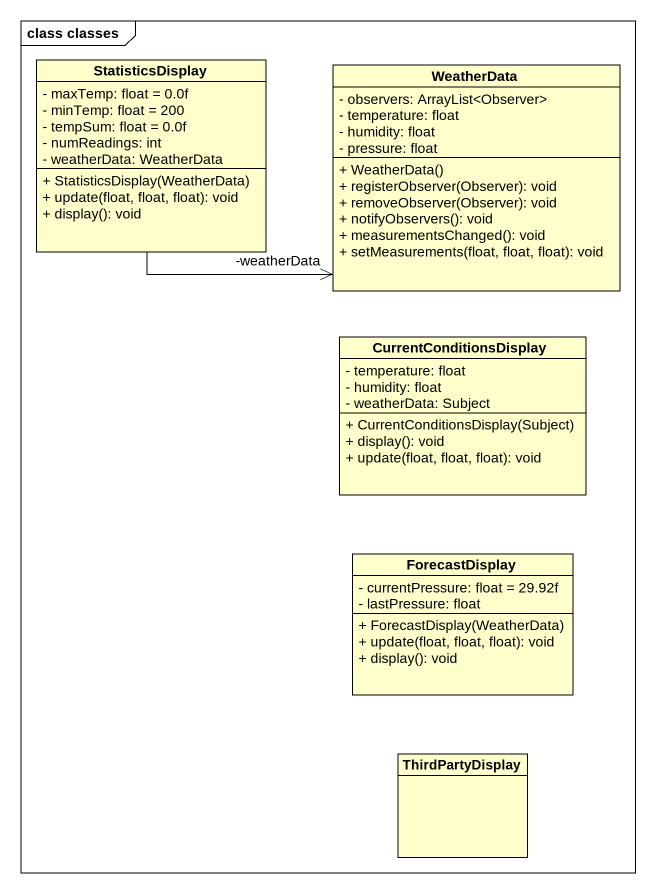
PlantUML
@startuml
mainframe class classes
hide circle
hide empty members
skinparam classAttributeIconSize 0
class StatisticsDisplay {
  - maxTemp: float = 0.0f
  - minTemp: float = 200
  - tempSum: float = 0.0f
  - numReadings: int
  - weatherData: WeatherData
  + StatisticsDisplay(WeatherData)
  + update(float, float, float): void
  + display(): void
}
class WeatherData {
  - observers: ArrayList<Observer>
  - temperature: float
  - humidity: float
  - pressure: float
  + WeatherData()
  + registerObserver(Observer): void
  + removeObserver(Observer): void
  + notifyObservers(): void
  + measurementsChanged(): void
  + setMeasurements(float, float, float): void
}
class CurrentConditionsDisplay {
  - temperature: float
  - humidity: float
  - weatherData: Subject
  + CurrentConditionsDisplay(Subject)
  + display(): void
  + update(float, float, float): void
}
class ForecastDisplay {
  - currentPressure: float = 29.92f
  - lastPressure: float
  + ForecastDisplay(WeatherData)
  + update(float, float, float): void
  + display(): void
}
class ThirdPartyDisplay
StatisticsDisplay -right-> "-weatherData" WeatherData
@enduml
